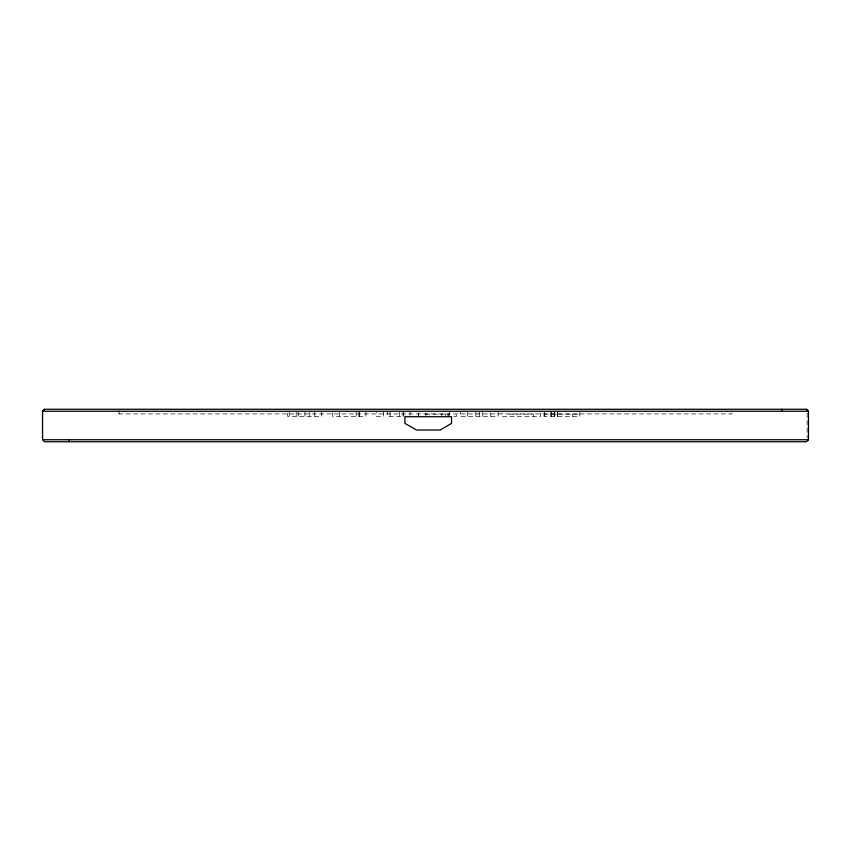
<?xml version="1.0" encoding="UTF-8"?>
<svg xmlns="http://www.w3.org/2000/svg" width="851" height="851" viewBox="0 0 851 851"><rect width="100%" height="100%" fill="white"/><g stroke="black" fill="none" stroke-linecap="round" stroke-linejoin="round"><path stroke-width="0.64" stroke-dasharray="4.25 3.19" d="M118.64 413.926L731.86 413.926L731.86 410.597M425.808 414.15L448.902 414.15L448.902 416.373M544.023 414.15L579.861 414.15M453.7 416.373L456.487 416.373L456.487 413.043M807.12 413.182L807.12 437.776M579.861 411.927L579.861 416.373L544.023 416.373L544.023 411.927M572.755 414.15L572.755 416.373M557.479 411.927L557.479 416.373M557.235 411.927L557.235 416.373M554.788 411.927L554.788 416.373M554.182 411.927L554.182 416.373M551.437 411.927L551.437 416.373M550.884 411.927L550.884 416.373M544.672 411.927L544.672 416.373M540.619 413.043L540.619 416.373L502.016 416.373L502.016 413.043M533.471 416.373L533.471 414.15L509.175 414.15L509.175 416.373M498.101 411.927L498.101 416.373L460.317 416.373L460.317 411.927M490.729 413.043L490.729 416.373M482.421 411.927L482.421 416.373M479.23 411.927L479.23 416.373M475.911 411.927L475.911 416.373M467.507 411.927L467.507 416.373M449.285 411.927L449.285 415.267M447.871 414.15L447.871 416.373M445.488 414.15L445.488 416.373M441.775 414.15L441.775 416.373M425.894 413.043L425.808 416.373M418.745 413.043L418.745 415.267M418.532 413.043L418.532 415.267M418.49 413.043L418.49 416.373M410.044 411.927L410.044 415.267M403.757 411.927L403.757 416.373L387.684 416.373L387.684 411.927M403.066 411.927L403.066 416.373M399.417 411.927L399.417 416.373M390.098 411.927L390.098 416.373M383.503 411.927L383.503 416.373L376.525 416.373L376.525 411.927M365.93 411.927L365.93 416.373L332.464 416.373L332.464 411.927M359.601 411.927L359.601 416.373M358.952 411.927L358.952 416.373M356.218 411.927L356.218 416.373M339.443 411.927L339.443 416.373M321.731 411.927L321.731 416.373L287.617 416.373L287.617 411.927M314.753 411.927L314.753 416.373M309.796 411.927L309.796 416.373M304.935 411.927L304.935 416.373M298.212 411.927L298.212 416.373M296.191 411.927L296.191 416.373M289.212 411.927L289.212 416.373M119.14 410.597L119.14 413.926"/><path stroke-width="1.28" d="M808.45 439.073L808.45 411.256L806.45 409.267L44.55 409.267L42.55 411.256L42.55 439.073M806.45 409.267L808.45 411.256L42.55 411.256L44.55 409.267M69.186 439.744L69.25 441.733M781.771 409.267L781.814 411.256M807.535 410.99A26.636 1.223 -2.6 0 1 808.45 411.256M808.45 439.744L806.45 441.733L44.55 441.733L42.55 439.744L808.45 439.744M451.519 423.373L440.158 430.032L416.543 430.032L404.895 423.373L404.895 416.713L451.519 416.713L451.519 423.373"/></g></svg>
